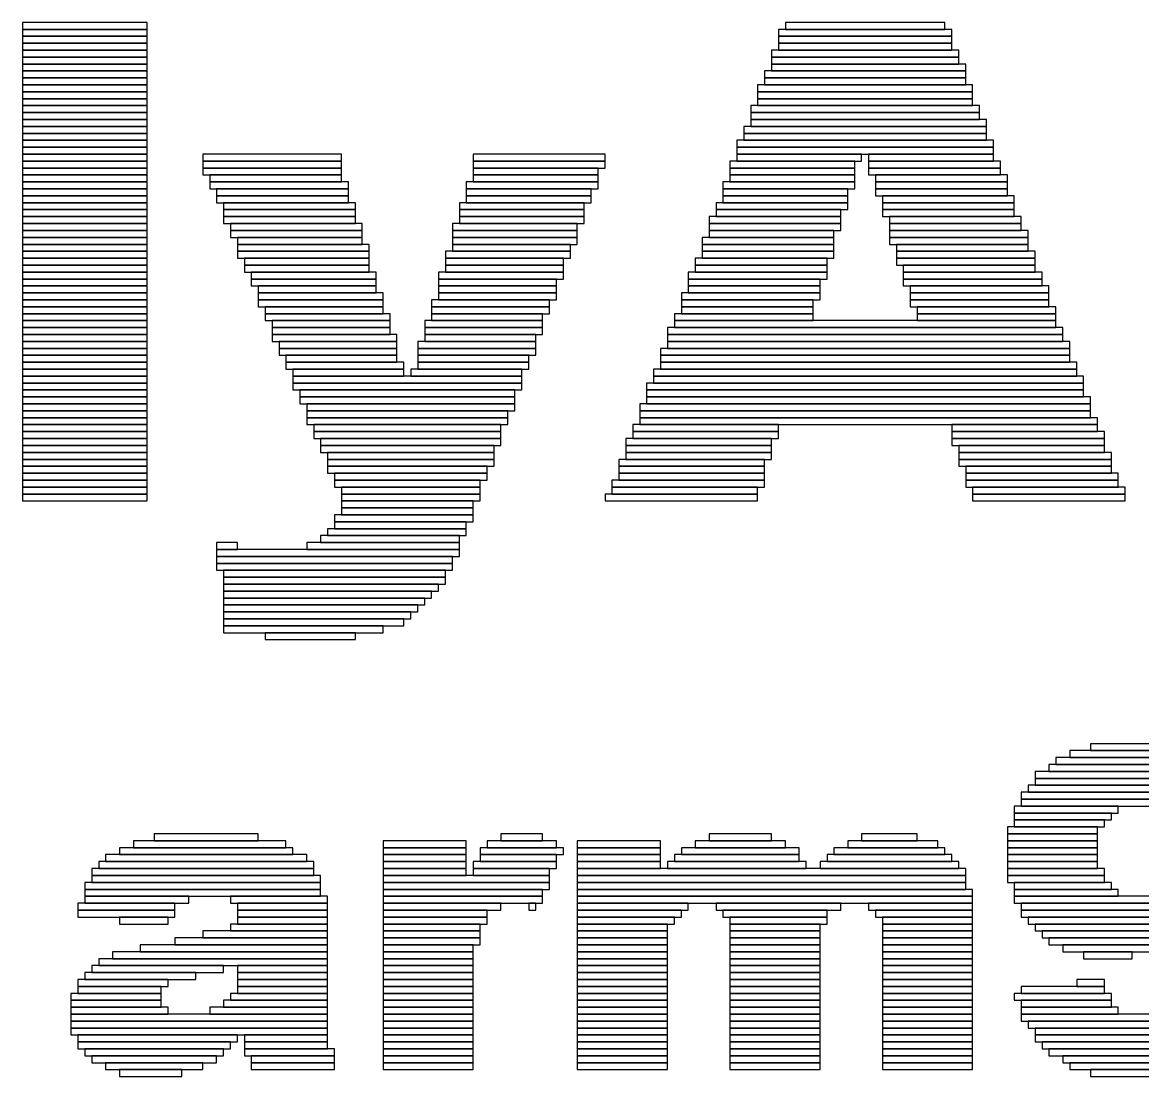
# Model space of a CAD drawing. Extents: x -40 to 180, y -13 to 152.
# Drawn here: x 38.76 to 45.22, y 60.57 to 66.65 of the extents above; entities that cross this region are included whole.
import ezdxf

# ---------------------------------------------------------------- set-up
doc = ezdxf.new("R2010")
doc.units = 0
doc.layers.add('PG_SILKSCREEN_TOP', color=11, linetype='CONTINUOUS')

msp = doc.modelspace()

# ---------------------------------------------------------------- linework, layer by layer
at = {"layer": 'PG_SILKSCREEN_TOP'}
for points in [[(38.7639, 66.6092), (39.4839, 66.6092), (39.4839, 66.6492), (38.7639, 66.6492)], [(38.7639, 66.5692), (39.4839, 66.5692), (39.4839, 66.6092), (38.7639, 66.6092)], [(43.1239, 66.5692), (44.1239, 66.5692), (44.1239, 66.6092), (43.1239, 66.6092)], [(43.1639, 66.6092), (44.0839, 66.6092), (44.0839, 66.6492), (43.1639, 66.6492)], [(38.7639, 66.5292), (39.4839, 66.5292), (39.4839, 66.5692), (38.7639, 66.5692)], [(43.1239, 66.5292), (44.1239, 66.5292), (44.1239, 66.5692), (43.1239, 66.5692)], [(38.7639, 66.4892), (39.4839, 66.4892), (39.4839, 66.5292), (38.7639, 66.5292)], [(38.7639, 66.4492), (39.4839, 66.4492), (39.4839, 66.4892), (38.7639, 66.4892)], [(43.0839, 66.4492), (44.1639, 66.4492), (44.1639, 66.4892), (43.0839, 66.4892)], [(43.1239, 66.4892), (44.1239, 66.4892), (44.1239, 66.5292), (43.1239, 66.5292)], [(38.7639, 66.4092), (39.4839, 66.4092), (39.4839, 66.4492), (38.7639, 66.4492)], [(38.7639, 66.3692), (39.4839, 66.3692), (39.4839, 66.4092), (38.7639, 66.4092)], [(43.0839, 66.4092), (44.1639, 66.4092), (44.1639, 66.4492), (43.0839, 66.4492)], [(43.0839, 66.3692), (44.2038, 66.3692), (44.2038, 66.4092), (43.0839, 66.4092)], [(38.7639, 66.3292), (39.4839, 66.3292), (39.4839, 66.3692), (38.7639, 66.3692)], [(43.0439, 66.3292), (44.2038, 66.3292), (44.2038, 66.3692), (43.0439, 66.3692)], [(38.7639, 66.2892), (39.4839, 66.2892), (39.4839, 66.3292), (38.7639, 66.3292)], [(38.7639, 66.2492), (39.4839, 66.2492), (39.4839, 66.2892), (38.7639, 66.2892)], [(43.0039, 66.2492), (44.2439, 66.2492), (44.2439, 66.2892), (43.0039, 66.2892)], [(43.0439, 66.2892), (44.2038, 66.2892), (44.2038, 66.3292), (43.0439, 66.3292)], [(38.7639, 66.2092), (39.4839, 66.2092), (39.4839, 66.2492), (38.7639, 66.2492)], [(43.0039, 66.2092), (44.2439, 66.2092), (44.2439, 66.2492), (43.0039, 66.2492)], [(38.7639, 66.1692), (39.4839, 66.1692), (39.4839, 66.2092), (38.7639, 66.2092)], [(38.7639, 66.1292), (39.4839, 66.1292), (39.4839, 66.1692), (38.7639, 66.1692)], [(42.9639, 66.1292), (44.2839, 66.1292), (44.2839, 66.1692), (42.9639, 66.1692)], [(43.0039, 66.1692), (44.2439, 66.1692), (44.2439, 66.2092), (43.0039, 66.2092)], [(38.7639, 66.0892), (39.4839, 66.0892), (39.4839, 66.1292), (38.7639, 66.1292)], [(38.7639, 66.0492), (39.4839, 66.0492), (39.4839, 66.0892), (38.7639, 66.0892)], [(42.9639, 66.0892), (44.2839, 66.0892), (44.2839, 66.1292), (42.9639, 66.1292)], [(42.9639, 66.0492), (44.3239, 66.0492), (44.3239, 66.0892), (42.9639, 66.0892)], [(38.7639, 66.0092), (39.4839, 66.0092), (39.4839, 66.0492), (38.7639, 66.0492)], [(42.9239, 66.0092), (44.3239, 66.0092), (44.3239, 66.0492), (42.9239, 66.0492)], [(38.7639, 65.9692), (39.4839, 65.9692), (39.4839, 66.0092), (38.7639, 66.0092)], [(38.7639, 65.9292), (39.4839, 65.9292), (39.4839, 65.9692), (38.7639, 65.9692)], [(42.8839, 65.9292), (44.3639, 65.9292), (44.3639, 65.9692), (42.8839, 65.9692)], [(42.9239, 65.9692), (44.3239, 65.9692), (44.3239, 66.0092), (42.9239, 66.0092)], [(38.7639, 65.8892), (39.4839, 65.8892), (39.4839, 65.9292), (38.7639, 65.9292)], [(42.8839, 65.8892), (44.3639, 65.8892), (44.3639, 65.9292), (42.8839, 65.9292)], [(38.7639, 65.8492), (39.4839, 65.8492), (39.4839, 65.8892), (38.7639, 65.8892)], [(38.7639, 65.8092), (39.4839, 65.8092), (39.4839, 65.8492), (38.7639, 65.8492)], [(39.8039, 65.8492), (40.6039, 65.8492), (40.6039, 65.8892), (39.8039, 65.8892)], [(39.8039, 65.8092), (40.6039, 65.8092), (40.6039, 65.8492), (39.8039, 65.8492)], [(41.3639, 65.8492), (42.1239, 65.8492), (42.1239, 65.8892), (41.3639, 65.8892)], [(41.3639, 65.8092), (42.1239, 65.8092), (42.1239, 65.8492), (41.3639, 65.8492)], [(42.8439, 65.8092), (43.5639, 65.8092), (43.5639, 65.8492), (42.8439, 65.8492)], [(42.8839, 65.8492), (43.6038, 65.8492), (43.6038, 65.8892), (42.8839, 65.8892)], [(43.6439, 65.8492), (44.3639, 65.8492), (44.3639, 65.8892), (43.6439, 65.8892)], [(43.6439, 65.8092), (44.4038, 65.8092), (44.4038, 65.8492), (43.6439, 65.8492)], [(38.7639, 65.7692), (39.4839, 65.7692), (39.4839, 65.8092), (38.7639, 65.8092)], [(38.7639, 65.7292), (39.4839, 65.7292), (39.4839, 65.7692), (38.7639, 65.7692)], [(39.8039, 65.7692), (40.6039, 65.7692), (40.6039, 65.8092), (39.8039, 65.8092)], [(39.8439, 65.7292), (40.6039, 65.7292), (40.6039, 65.7692), (39.8439, 65.7692)], [(41.3639, 65.7692), (42.0839, 65.7692), (42.0839, 65.8092), (41.3639, 65.8092)], [(41.3639, 65.7292), (42.0839, 65.7292), (42.0839, 65.7692), (41.3639, 65.7692)], [(42.8439, 65.7692), (43.5639, 65.7692), (43.5639, 65.8092), (42.8439, 65.8092)], [(42.8439, 65.7292), (43.5639, 65.7292), (43.5639, 65.7692), (42.8439, 65.7692)], [(43.6439, 65.7692), (44.4038, 65.7692), (44.4038, 65.8092), (43.6439, 65.8092)], [(43.6839, 65.7292), (44.4439, 65.7292), (44.4439, 65.7692), (43.6839, 65.7692)], [(38.7639, 65.6892), (39.4839, 65.6892), (39.4839, 65.7292), (38.7639, 65.7292)], [(39.8439, 65.6892), (40.6439, 65.6892), (40.6439, 65.7292), (39.8439, 65.7292)], [(41.3239, 65.6892), (42.0839, 65.6892), (42.0839, 65.7292), (41.3239, 65.7292)], [(42.8039, 65.6892), (43.5639, 65.6892), (43.5639, 65.7292), (42.8039, 65.7292)], [(43.6839, 65.6892), (44.4439, 65.6892), (44.4439, 65.7292), (43.6839, 65.7292)], [(38.7639, 65.6492), (39.4839, 65.6492), (39.4839, 65.6892), (38.7639, 65.6892)], [(38.7639, 65.6092), (39.4839, 65.6092), (39.4839, 65.6492), (38.7639, 65.6492)], [(39.8839, 65.6492), (40.6439, 65.6492), (40.6439, 65.6892), (39.8839, 65.6892)], [(39.8839, 65.6092), (40.6439, 65.6092), (40.6439, 65.6492), (39.8839, 65.6492)], [(41.3239, 65.6492), (42.0439, 65.6492), (42.0439, 65.6892), (41.3239, 65.6892)], [(41.3239, 65.6092), (42.0439, 65.6092), (42.0439, 65.6492), (41.3239, 65.6492)], [(42.8039, 65.6492), (43.5239, 65.6492), (43.5239, 65.6892), (42.8039, 65.6892)], [(42.8039, 65.6092), (43.5239, 65.6092), (43.5239, 65.6492), (42.8039, 65.6492)], [(43.6839, 65.6492), (44.4439, 65.6492), (44.4439, 65.6892), (43.6839, 65.6892)], [(43.7239, 65.6092), (44.4839, 65.6092), (44.4839, 65.6492), (43.7239, 65.6492)], [(38.7639, 65.5692), (39.4839, 65.5692), (39.4839, 65.6092), (38.7639, 65.6092)], [(38.7639, 65.5292), (39.4839, 65.5292), (39.4839, 65.5692), (38.7639, 65.5692)], [(39.9239, 65.5692), (40.6839, 65.5692), (40.6839, 65.6092), (39.9239, 65.6092)], [(39.9239, 65.5292), (40.6839, 65.5292), (40.6839, 65.5692), (39.9239, 65.5692)], [(41.2839, 65.5692), (42.0039, 65.5692), (42.0039, 65.6092), (41.2839, 65.6092)], [(41.2839, 65.5292), (42.0039, 65.5292), (42.0039, 65.5692), (41.2839, 65.5692)], [(42.7639, 65.5692), (43.5239, 65.5692), (43.5239, 65.6092), (42.7639, 65.6092)], [(42.7639, 65.5292), (43.4839, 65.5292), (43.4839, 65.5692), (42.7639, 65.5692)], [(43.7239, 65.5692), (44.4839, 65.5692), (44.4839, 65.6092), (43.7239, 65.6092)], [(43.7239, 65.5292), (44.4839, 65.5292), (44.4839, 65.5692), (43.7239, 65.5692)], [(38.7639, 65.4892), (39.4839, 65.4892), (39.4839, 65.5292), (38.7639, 65.5292)], [(39.9239, 65.4892), (40.6839, 65.4892), (40.6839, 65.5292), (39.9239, 65.5292)], [(41.2839, 65.4892), (42.0039, 65.4892), (42.0039, 65.5292), (41.2839, 65.5292)], [(42.7239, 65.4892), (43.4839, 65.4892), (43.4839, 65.5292), (42.7239, 65.5292)], [(43.7639, 65.4892), (44.5239, 65.4892), (44.5239, 65.5292), (43.7639, 65.5292)], [(38.7639, 65.4492), (39.4839, 65.4492), (39.4839, 65.4892), (38.7639, 65.4892)], [(38.7639, 65.4092), (39.4839, 65.4092), (39.4839, 65.4492), (38.7639, 65.4492)], [(39.9639, 65.4492), (40.7239, 65.4492), (40.7239, 65.4892), (39.9639, 65.4892)], [(39.9639, 65.4092), (40.7239, 65.4092), (40.7239, 65.4492), (39.9639, 65.4492)], [(41.2439, 65.4492), (41.9639, 65.4492), (41.9639, 65.4892), (41.2439, 65.4892)], [(41.2439, 65.4092), (41.9639, 65.4092), (41.9639, 65.4492), (41.2439, 65.4492)], [(42.7239, 65.4492), (43.4839, 65.4492), (43.4839, 65.4892), (42.7239, 65.4892)], [(42.7239, 65.4092), (43.4439, 65.4092), (43.4439, 65.4492), (42.7239, 65.4492)], [(43.7639, 65.4492), (44.5239, 65.4492), (44.5239, 65.4892), (43.7639, 65.4892)], [(43.7639, 65.4092), (44.5639, 65.4092), (44.5639, 65.4492), (43.7639, 65.4492)], [(38.7639, 65.3692), (39.4839, 65.3692), (39.4839, 65.4092), (38.7639, 65.4092)], [(40.0039, 65.3692), (40.7239, 65.3692), (40.7239, 65.4092), (40.0039, 65.4092)], [(41.2439, 65.3692), (41.9639, 65.3692), (41.9639, 65.4092), (41.2439, 65.4092)], [(42.6839, 65.3692), (43.4439, 65.3692), (43.4439, 65.4092), (42.6839, 65.4092)], [(43.7639, 65.3692), (44.5639, 65.3692), (44.5639, 65.4092), (43.7639, 65.4092)], [(38.7639, 65.3292), (39.4839, 65.3292), (39.4839, 65.3692), (38.7639, 65.3692)], [(38.7639, 65.2892), (39.4839, 65.2892), (39.4839, 65.3292), (38.7639, 65.3292)], [(40.0039, 65.3292), (40.7639, 65.3292), (40.7639, 65.3692), (40.0039, 65.3692)], [(40.0039, 65.2892), (40.7639, 65.2892), (40.7639, 65.3292), (40.0039, 65.3292)], [(41.2039, 65.2892), (41.9239, 65.2892), (41.9239, 65.3292), (41.2039, 65.3292)], [(41.2439, 65.3292), (41.9239, 65.3292), (41.9239, 65.3692), (41.2439, 65.3692)], [(42.6839, 65.3292), (43.4439, 65.3292), (43.4439, 65.3692), (42.6839, 65.3692)], [(42.6839, 65.2892), (43.4439, 65.2892), (43.4439, 65.3292), (42.6839, 65.3292)], [(43.8038, 65.3292), (44.5639, 65.3292), (44.5639, 65.3692), (43.8038, 65.3692)], [(43.8038, 65.2892), (44.6039, 65.2892), (44.6039, 65.3292), (43.8038, 65.3292)], [(38.7639, 65.2492), (39.4839, 65.2492), (39.4839, 65.2892), (38.7639, 65.2892)], [(38.7639, 65.2092), (39.4839, 65.2092), (39.4839, 65.2492), (38.7639, 65.2492)], [(40.0439, 65.2492), (40.7639, 65.2492), (40.7639, 65.2892), (40.0439, 65.2892)], [(40.0439, 65.2092), (40.7639, 65.2092), (40.7639, 65.2492), (40.0439, 65.2492)], [(41.2039, 65.2492), (41.8839, 65.2492), (41.8839, 65.2892), (41.2039, 65.2892)], [(41.2039, 65.2092), (41.8839, 65.2092), (41.8839, 65.2492), (41.2039, 65.2492)], [(42.6439, 65.2492), (43.4039, 65.2492), (43.4039, 65.2892), (42.6439, 65.2892)], [(42.6439, 65.2092), (43.4039, 65.2092), (43.4039, 65.2492), (42.6439, 65.2492)], [(43.8038, 65.2492), (44.6039, 65.2492), (44.6039, 65.2892), (43.8038, 65.2892)], [(43.8439, 65.2092), (44.6039, 65.2092), (44.6039, 65.2492), (43.8439, 65.2492)], [(38.7639, 65.1692), (39.4839, 65.1692), (39.4839, 65.2092), (38.7639, 65.2092)], [(40.0839, 65.1692), (40.8039, 65.1692), (40.8039, 65.2092), (40.0839, 65.2092)], [(41.1639, 65.1692), (41.8839, 65.1692), (41.8839, 65.2092), (41.1639, 65.2092)], [(42.6039, 65.1692), (43.4039, 65.1692), (43.4039, 65.2092), (42.6039, 65.2092)], [(43.8439, 65.1692), (44.6439, 65.1692), (44.6439, 65.2092), (43.8439, 65.2092)], [(38.7639, 65.1292), (39.4839, 65.1292), (39.4839, 65.1692), (38.7639, 65.1692)], [(38.7639, 65.0892), (39.4839, 65.0892), (39.4839, 65.1292), (38.7639, 65.1292)], [(40.0839, 65.1292), (40.8039, 65.1292), (40.8039, 65.1692), (40.0839, 65.1692)], [(40.1239, 65.0892), (40.8039, 65.0892), (40.8039, 65.1292), (40.1239, 65.1292)], [(41.1639, 65.1292), (41.8439, 65.1292), (41.8439, 65.1692), (41.1639, 65.1692)], [(41.1639, 65.0892), (41.8439, 65.0892), (41.8439, 65.1292), (41.1639, 65.1292)], [(42.6039, 65.1292), (43.3639, 65.1292), (43.3639, 65.1692), (42.6039, 65.1692)], [(42.6039, 65.0892), (43.3639, 65.0892), (43.3639, 65.1292), (42.6039, 65.1292)], [(43.8439, 65.1292), (44.6439, 65.1292), (44.6439, 65.1692), (43.8439, 65.1692)], [(43.8839, 65.0892), (44.6839, 65.0892), (44.6839, 65.1292), (43.8839, 65.1292)], [(38.7639, 65.0492), (39.4839, 65.0492), (39.4839, 65.0892), (38.7639, 65.0892)], [(40.1239, 65.0492), (40.8439, 65.0492), (40.8439, 65.0892), (40.1239, 65.0892)], [(41.1639, 65.0492), (41.8439, 65.0492), (41.8439, 65.0892), (41.1639, 65.0892)], [(42.5639, 65.0492), (43.3639, 65.0492), (43.3639, 65.0892), (42.5639, 65.0892)], [(43.8839, 65.0492), (44.6839, 65.0492), (44.6839, 65.0892), (43.8839, 65.0892)], [(38.7639, 65.0092), (39.4839, 65.0092), (39.4839, 65.0492), (38.7639, 65.0492)], [(38.7639, 64.9692), (39.4839, 64.9692), (39.4839, 65.0092), (38.7639, 65.0092)], [(40.1239, 65.0092), (40.8439, 65.0092), (40.8439, 65.0492), (40.1239, 65.0492)], [(40.1639, 64.9692), (40.8439, 64.9692), (40.8439, 65.0092), (40.1639, 65.0092)], [(41.1239, 65.0092), (41.8039, 65.0092), (41.8039, 65.0492), (41.1239, 65.0492)], [(41.1239, 64.9692), (41.8039, 64.9692), (41.8039, 65.0092), (41.1239, 65.0092)], [(42.5639, 65.0092), (43.3239, 65.0092), (43.3239, 65.0492), (42.5639, 65.0492)], [(42.5639, 64.9692), (43.3239, 64.9692), (43.3239, 65.0092), (42.5639, 65.0092)], [(43.8839, 65.0092), (44.6839, 65.0092), (44.6839, 65.0492), (43.8839, 65.0492)], [(43.9239, 64.9692), (44.7239, 64.9692), (44.7239, 65.0092), (43.9239, 65.0092)], [(38.7639, 64.9292), (39.4839, 64.9292), (39.4839, 64.9692), (38.7639, 64.9692)], [(38.7639, 64.8892), (39.4839, 64.8892), (39.4839, 64.9292), (38.7639, 64.9292)], [(40.1639, 64.9292), (40.8839, 64.9292), (40.8839, 64.9692), (40.1639, 64.9692)], [(40.2039, 64.8892), (40.8839, 64.8892), (40.8839, 64.9292), (40.2039, 64.9292)], [(41.0839, 64.8892), (41.7639, 64.8892), (41.7639, 64.9292), (41.0839, 64.9292)], [(41.1239, 64.9292), (41.7639, 64.9292), (41.7639, 64.9692), (41.1239, 64.9692)], [(42.5239, 64.9292), (43.3239, 64.9292), (43.3239, 64.9692), (42.5239, 64.9692)], [(42.5239, 64.8892), (44.7239, 64.8892), (44.7239, 64.9292), (42.5239, 64.9292)], [(43.9239, 64.9292), (44.7239, 64.9292), (44.7239, 64.9692), (43.9239, 64.9692)], [(38.7639, 64.8492), (39.4839, 64.8492), (39.4839, 64.8892), (38.7639, 64.8892)], [(40.2039, 64.8492), (40.8839, 64.8492), (40.8839, 64.8892), (40.2039, 64.8892)], [(41.0839, 64.8492), (41.7639, 64.8492), (41.7639, 64.8892), (41.0839, 64.8892)], [(42.4839, 64.8492), (44.7639, 64.8492), (44.7639, 64.8892), (42.4839, 64.8892)], [(38.7639, 64.8092), (39.4839, 64.8092), (39.4839, 64.8492), (38.7639, 64.8492)], [(38.7639, 64.7692), (39.4839, 64.7692), (39.4839, 64.8092), (38.7639, 64.8092)], [(40.2039, 64.8092), (40.9239, 64.8092), (40.9239, 64.8492), (40.2039, 64.8492)], [(40.2439, 64.7692), (40.9239, 64.7692), (40.9239, 64.8092), (40.2439, 64.8092)], [(41.0439, 64.7692), (41.7239, 64.7692), (41.7239, 64.8092), (41.0439, 64.8092)], [(41.0839, 64.8092), (41.7239, 64.8092), (41.7239, 64.8492), (41.0839, 64.8492)], [(42.4839, 64.8092), (44.7639, 64.8092), (44.7639, 64.8492), (42.4839, 64.8492)], [(42.4839, 64.7692), (44.8039, 64.7692), (44.8039, 64.8092), (42.4839, 64.8092)], [(38.7639, 64.7292), (39.4839, 64.7292), (39.4839, 64.7692), (38.7639, 64.7692)], [(38.7639, 64.6892), (39.4839, 64.6892), (39.4839, 64.7292), (38.7639, 64.7292)], [(40.2439, 64.7292), (40.9239, 64.7292), (40.9239, 64.7692), (40.2439, 64.7692)], [(40.2839, 64.6892), (40.9239, 64.6892), (40.9239, 64.7292), (40.2839, 64.7292)], [(41.0439, 64.7292), (41.7239, 64.7292), (41.7239, 64.7692), (41.0439, 64.7692)], [(41.0439, 64.6892), (41.6839, 64.6892), (41.6839, 64.7292), (41.0439, 64.7292)], [(42.4439, 64.7292), (44.8039, 64.7292), (44.8039, 64.7692), (42.4439, 64.7692)], [(42.4439, 64.6892), (44.8039, 64.6892), (44.8039, 64.7292), (42.4439, 64.7292)], [(38.7639, 64.6492), (39.4839, 64.6492), (39.4839, 64.6892), (38.7639, 64.6892)], [(40.2839, 64.6492), (40.9639, 64.6492), (40.9639, 64.6892), (40.2839, 64.6892)], [(41.0439, 64.6492), (41.6839, 64.6492), (41.6839, 64.6892), (41.0439, 64.6892)], [(42.4439, 64.6492), (44.8439, 64.6492), (44.8439, 64.6892), (42.4439, 64.6892)], [(38.7639, 64.6092), (39.4839, 64.6092), (39.4839, 64.6492), (38.7639, 64.6492)], [(38.7639, 64.5692), (39.4839, 64.5692), (39.4839, 64.6092), (38.7639, 64.6092)], [(40.3239, 64.6092), (40.9639, 64.6092), (40.9639, 64.6492), (40.3239, 64.6492)], [(40.3239, 64.5692), (41.6439, 64.5692), (41.6439, 64.6092), (40.3239, 64.6092)], [(41.0039, 64.6092), (41.6439, 64.6092), (41.6439, 64.6492), (41.0039, 64.6492)], [(42.4039, 64.6092), (44.8439, 64.6092), (44.8439, 64.6492), (42.4039, 64.6492)], [(42.4039, 64.5692), (44.8839, 64.5692), (44.8839, 64.6092), (42.4039, 64.6092)], [(38.7639, 64.5292), (39.4839, 64.5292), (39.4839, 64.5692), (38.7639, 64.5692)], [(40.3239, 64.5292), (41.6439, 64.5292), (41.6439, 64.5692), (40.3239, 64.5692)], [(42.3639, 64.5292), (44.8839, 64.5292), (44.8839, 64.5692), (42.3639, 64.5692)], [(38.7639, 64.4892), (39.4839, 64.4892), (39.4839, 64.5292), (38.7639, 64.5292)], [(38.7639, 64.4492), (39.4839, 64.4492), (39.4839, 64.4892), (38.7639, 64.4892)], [(40.3639, 64.4892), (41.6039, 64.4892), (41.6039, 64.5292), (40.3639, 64.5292)], [(40.3639, 64.4492), (41.6039, 64.4492), (41.6039, 64.4892), (40.3639, 64.4892)], [(42.3639, 64.4892), (44.8839, 64.4892), (44.8839, 64.5292), (42.3639, 64.5292)], [(42.3639, 64.4492), (44.9239, 64.4492), (44.9239, 64.4892), (42.3639, 64.4892)], [(38.7639, 64.4092), (39.4839, 64.4092), (39.4839, 64.4492), (38.7639, 64.4492)], [(38.7639, 64.3692), (39.4839, 64.3692), (39.4839, 64.4092), (38.7639, 64.4092)], [(40.4039, 64.4092), (41.6039, 64.4092), (41.6039, 64.4492), (40.4039, 64.4492)], [(40.4039, 64.3692), (41.5639, 64.3692), (41.5639, 64.4092), (40.4039, 64.4092)], [(42.3239, 64.4092), (44.9239, 64.4092), (44.9239, 64.4492), (42.3239, 64.4492)], [(42.3239, 64.3692), (44.9239, 64.3692), (44.9239, 64.4092), (42.3239, 64.4092)], [(38.7639, 64.3292), (39.4839, 64.3292), (39.4839, 64.3692), (38.7639, 64.3692)], [(40.4039, 64.3292), (41.5639, 64.3292), (41.5639, 64.3692), (40.4039, 64.3692)], [(42.3239, 64.3292), (44.9639, 64.3292), (44.9639, 64.3692), (42.3239, 64.3692)], [(38.7639, 64.2892), (39.4839, 64.2892), (39.4839, 64.3292), (38.7639, 64.3292)], [(38.7639, 64.2492), (39.4839, 64.2492), (39.4839, 64.2892), (38.7639, 64.2892)], [(40.4439, 64.2892), (41.5239, 64.2892), (41.5239, 64.3292), (40.4439, 64.3292)], [(40.4439, 64.2492), (41.5239, 64.2492), (41.5239, 64.2892), (40.4439, 64.2892)], [(42.2839, 64.2892), (43.1239, 64.2892), (43.1239, 64.3292), (42.2839, 64.3292)], [(42.2839, 64.2492), (43.1239, 64.2492), (43.1239, 64.2892), (42.2839, 64.2892)], [(44.1239, 64.2892), (44.9639, 64.2892), (44.9639, 64.3292), (44.1239, 64.3292)], [(44.1239, 64.2492), (45.0039, 64.2492), (45.0039, 64.2892), (44.1239, 64.2892)], [(38.7639, 64.2092), (39.4839, 64.2092), (39.4839, 64.2492), (38.7639, 64.2492)], [(40.4839, 64.2092), (41.5239, 64.2092), (41.5239, 64.2492), (40.4839, 64.2492)], [(42.2439, 64.2092), (43.0839, 64.2092), (43.0839, 64.2492), (42.2439, 64.2492)], [(44.1239, 64.2092), (45.0039, 64.2092), (45.0039, 64.2492), (44.1239, 64.2492)], [(38.7639, 64.1692), (39.4839, 64.1692), (39.4839, 64.2092), (38.7639, 64.2092)], [(38.7639, 64.1292), (39.4839, 64.1292), (39.4839, 64.1692), (38.7639, 64.1692)], [(40.4839, 64.1692), (41.4839, 64.1692), (41.4839, 64.2092), (40.4839, 64.2092)], [(40.5239, 64.1292), (41.4839, 64.1292), (41.4839, 64.1692), (40.5239, 64.1692)], [(42.2439, 64.1692), (43.0839, 64.1692), (43.0839, 64.2092), (42.2439, 64.2092)], [(42.2439, 64.1292), (43.0839, 64.1292), (43.0839, 64.1692), (42.2439, 64.1692)], [(44.1639, 64.1692), (45.0039, 64.1692), (45.0039, 64.2092), (44.1639, 64.2092)], [(44.1639, 64.1292), (45.0439, 64.1292), (45.0439, 64.1692), (44.1639, 64.1692)], [(38.7639, 64.0892), (39.4839, 64.0892), (39.4839, 64.1292), (38.7639, 64.1292)], [(38.7639, 64.0492), (39.4839, 64.0492), (39.4839, 64.0892), (38.7639, 64.0892)], [(40.5239, 64.0892), (41.4839, 64.0892), (41.4839, 64.1292), (40.5239, 64.1292)], [(40.5239, 64.0492), (41.4439, 64.0492), (41.4439, 64.0892), (40.5239, 64.0892)], [(42.2039, 64.0892), (43.0439, 64.0892), (43.0439, 64.1292), (42.2039, 64.1292)], [(42.2039, 64.0492), (43.0439, 64.0492), (43.0439, 64.0892), (42.2039, 64.0892)], [(44.1639, 64.0892), (45.0439, 64.0892), (45.0439, 64.1292), (44.1639, 64.1292)], [(44.2038, 64.0492), (45.0439, 64.0492), (45.0439, 64.0892), (44.2038, 64.0892)], [(38.7639, 64.0092), (39.4839, 64.0092), (39.4839, 64.0492), (38.7639, 64.0492)], [(40.5639, 64.0092), (41.4439, 64.0092), (41.4439, 64.0492), (40.5639, 64.0492)], [(42.2039, 64.0092), (43.0439, 64.0092), (43.0439, 64.0492), (42.2039, 64.0492)], [(44.2038, 64.0092), (45.0839, 64.0092), (45.0839, 64.0492), (44.2038, 64.0492)], [(38.7639, 63.9692), (39.4839, 63.9692), (39.4839, 64.0092), (38.7639, 64.0092)], [(38.7639, 63.9292), (39.4839, 63.9292), (39.4839, 63.9692), (38.7639, 63.9692)], [(40.5639, 63.9692), (41.4039, 63.9692), (41.4039, 64.0092), (40.5639, 64.0092)], [(40.6039, 63.9292), (41.4039, 63.9292), (41.4039, 63.9692), (40.6039, 63.9692)], [(42.1639, 63.9692), (43.0439, 63.9692), (43.0439, 64.0092), (42.1639, 64.0092)], [(42.1639, 63.9292), (43.0039, 63.9292), (43.0039, 63.9692), (42.1639, 63.9692)], [(44.2038, 63.9692), (45.0839, 63.9692), (45.0839, 64.0092), (44.2038, 64.0092)], [(44.2439, 63.9292), (45.1239, 63.9292), (45.1239, 63.9692), (44.2439, 63.9692)], [(38.7639, 63.8892), (39.4839, 63.8892), (39.4839, 63.9292), (38.7639, 63.9292)], [(40.6039, 63.8892), (41.4039, 63.8892), (41.4039, 63.9292), (40.6039, 63.9292)], [(42.1239, 63.8892), (43.0039, 63.8892), (43.0039, 63.9292), (42.1239, 63.9292)], [(44.2439, 63.8892), (45.1239, 63.8892), (45.1239, 63.9292), (44.2439, 63.9292)], [(40.6039, 63.8492), (41.3639, 63.8492), (41.3639, 63.8892), (40.6039, 63.8892)], [(40.6039, 63.8092), (41.3639, 63.8092), (41.3639, 63.8492), (40.6039, 63.8492)], [(40.5639, 63.7692), (41.3639, 63.7692), (41.3639, 63.8092), (40.5639, 63.8092)], [(40.5639, 63.7292), (41.3239, 63.7292), (41.3239, 63.7692), (40.5639, 63.7692)], [(40.5239, 63.6892), (41.3239, 63.6892), (41.3239, 63.7292), (40.5239, 63.7292)], [(39.8839, 63.6092), (40.0039, 63.6092), (40.0039, 63.6492), (39.8839, 63.6492)], [(40.4039, 63.6092), (41.2839, 63.6092), (41.2839, 63.6492), (40.4039, 63.6492)], [(40.4839, 63.6492), (41.2839, 63.6492), (41.2839, 63.6892), (40.4839, 63.6892)], [(39.8839, 63.5692), (41.2839, 63.5692), (41.2839, 63.6092), (39.8839, 63.6092)], [(39.8839, 63.5292), (41.2439, 63.5292), (41.2439, 63.5692), (39.8839, 63.5692)], [(39.8839, 63.4892), (41.2439, 63.4892), (41.2439, 63.5292), (39.8839, 63.5292)], [(39.9239, 63.4492), (41.2039, 63.4492), (41.2039, 63.4892), (39.9239, 63.4892)], [(39.9239, 63.4092), (41.2039, 63.4092), (41.2039, 63.4492), (39.9239, 63.4492)], [(39.9239, 63.3692), (41.1639, 63.3692), (41.1639, 63.4092), (39.9239, 63.4092)], [(39.9239, 63.3292), (41.1239, 63.3292), (41.1239, 63.3692), (39.9239, 63.3692)], [(39.9239, 63.2892), (41.0839, 63.2892), (41.0839, 63.3292), (39.9239, 63.3292)], [(39.9239, 63.2492), (41.0439, 63.2492), (41.0439, 63.2892), (39.9239, 63.2892)], [(39.9239, 63.2092), (41.0039, 63.2092), (41.0039, 63.2492), (39.9239, 63.2492)], [(39.9239, 63.1692), (40.9639, 63.1692), (40.9639, 63.2092), (39.9239, 63.2092)], [(39.9239, 63.1292), (40.8439, 63.1292), (40.8439, 63.1692), (39.9239, 63.1692)], [(40.1639, 63.0892), (40.6839, 63.0892), (40.6839, 63.1292), (40.1639, 63.1292)], [(44.9239, 62.4492), (45.3639, 62.4492), (45.3639, 62.4892), (44.9239, 62.4892)], [(44.7239, 62.3692), (45.6039, 62.3692), (45.6039, 62.4092), (44.7239, 62.4092)], [(44.8039, 62.4092), (45.5239, 62.4092), (45.5239, 62.4492), (44.8039, 62.4492)], [(44.6839, 62.3292), (45.6439, 62.3292), (45.6439, 62.3692), (44.6839, 62.3692)], [(44.6039, 62.2892), (45.7239, 62.2892), (45.7239, 62.3292), (44.6039, 62.3292)], [(44.6039, 62.2492), (45.7639, 62.2492), (45.7639, 62.2892), (44.6039, 62.2892)], [(44.5639, 62.2092), (45.7639, 62.2092), (45.7639, 62.2492), (44.5639, 62.2492)], [(44.5239, 62.1692), (45.8039, 62.1692), (45.8039, 62.2092), (44.5239, 62.2092)], [(44.5239, 62.1292), (45.8439, 62.1292), (45.8439, 62.1692), (44.5239, 62.1692)], [(44.4839, 62.0892), (45.0839, 62.0892), (45.0839, 62.1292), (44.4839, 62.1292)], [(44.4839, 62.0492), (45.0439, 62.0492), (45.0439, 62.0892), (44.4839, 62.0892)], [(44.4839, 62.0092), (45.0039, 62.0092), (45.0039, 62.0492), (44.4839, 62.0492)], [(39.5239, 61.9292), (40.1239, 61.9292), (40.1239, 61.9692), (39.5239, 61.9692)], [(41.5239, 61.9292), (41.7639, 61.9292), (41.7639, 61.9692), (41.5239, 61.9692)], [(42.7239, 61.9292), (43.0839, 61.9292), (43.0839, 61.9692), (42.7239, 61.9692)], [(43.6038, 61.9292), (43.9239, 61.9292), (43.9239, 61.9692), (43.6038, 61.9692)], [(44.4439, 61.9692), (44.9639, 61.9692), (44.9639, 62.0092), (44.4439, 62.0092)], [(44.4439, 61.9292), (44.9639, 61.9292), (44.9639, 61.9692), (44.4439, 61.9692)], [(39.3238, 61.8492), (40.3239, 61.8492), (40.3239, 61.8892), (39.3238, 61.8892)], [(39.4039, 61.8892), (40.2839, 61.8892), (40.2839, 61.9292), (39.4039, 61.9292)], [(40.8439, 61.8892), (41.3239, 61.8892), (41.3239, 61.9292), (40.8439, 61.9292)], [(40.8439, 61.8492), (41.3239, 61.8492), (41.3239, 61.8892), (40.8439, 61.8892)], [(41.4039, 61.8492), (41.8839, 61.8492), (41.8839, 61.8892), (41.4039, 61.8892)], [(41.4439, 61.8892), (41.8439, 61.8892), (41.8439, 61.9292), (41.4439, 61.9292)], [(41.9639, 61.8892), (42.4439, 61.8892), (42.4439, 61.9292), (41.9639, 61.9292)], [(41.9639, 61.8492), (42.4439, 61.8492), (42.4439, 61.8892), (41.9639, 61.8892)], [(42.5639, 61.8492), (43.2439, 61.8492), (43.2439, 61.8892), (42.5639, 61.8892)], [(42.6439, 61.8892), (43.1639, 61.8892), (43.1639, 61.9292), (42.6439, 61.9292)], [(43.4439, 61.8492), (44.0839, 61.8492), (44.0839, 61.8892), (43.4439, 61.8892)], [(43.5239, 61.8892), (44.0439, 61.8892), (44.0439, 61.9292), (43.5239, 61.9292)], [(44.4439, 61.8892), (44.9639, 61.8892), (44.9639, 61.9292), (44.4439, 61.9292)], [(44.4439, 61.8492), (44.9639, 61.8492), (44.9639, 61.8892), (44.4439, 61.8892)], [(39.2439, 61.8092), (40.4039, 61.8092), (40.4039, 61.8492), (39.2439, 61.8492)], [(40.8439, 61.8092), (41.3239, 61.8092), (41.3239, 61.8492), (40.8439, 61.8492)], [(41.4039, 61.8092), (41.8439, 61.8092), (41.8439, 61.8492), (41.4039, 61.8492)], [(41.9639, 61.8092), (42.4439, 61.8092), (42.4439, 61.8492), (41.9639, 61.8492)], [(42.5239, 61.8092), (43.2439, 61.8092), (43.2439, 61.8492), (42.5239, 61.8492)], [(43.4039, 61.8092), (44.1239, 61.8092), (44.1239, 61.8492), (43.4039, 61.8492)], [(44.4439, 61.8092), (44.9639, 61.8092), (44.9639, 61.8492), (44.4439, 61.8492)], [(39.1639, 61.7292), (40.4439, 61.7292), (40.4439, 61.7692), (39.1639, 61.7692)], [(39.2039, 61.7692), (40.4439, 61.7692), (40.4439, 61.8092), (39.2039, 61.8092)], [(40.8439, 61.7692), (41.3239, 61.7692), (41.3239, 61.8092), (40.8439, 61.8092)], [(40.8439, 61.7292), (41.3239, 61.7292), (41.3239, 61.7692), (40.8439, 61.7692)], [(41.3639, 61.7692), (41.8439, 61.7692), (41.8439, 61.8092), (41.3639, 61.8092)], [(41.3639, 61.7292), (41.8039, 61.7292), (41.8039, 61.7692), (41.3639, 61.7692)], [(41.9639, 61.7692), (42.4439, 61.7692), (42.4439, 61.8092), (41.9639, 61.8092)], [(41.9639, 61.7292), (44.2038, 61.7292), (44.2038, 61.7692), (41.9639, 61.7692)], [(42.4839, 61.7692), (43.2839, 61.7692), (43.2839, 61.8092), (42.4839, 61.8092)], [(43.3639, 61.7692), (44.1639, 61.7692), (44.1639, 61.8092), (43.3639, 61.8092)], [(44.4439, 61.7692), (44.9639, 61.7692), (44.9639, 61.8092), (44.4439, 61.8092)], [(44.4439, 61.7292), (45.0039, 61.7292), (45.0039, 61.7692), (44.4439, 61.7692)], [(39.1639, 61.6892), (40.4839, 61.6892), (40.4839, 61.7292), (39.1639, 61.7292)], [(40.8439, 61.6892), (41.8039, 61.6892), (41.8039, 61.7292), (40.8439, 61.7292)], [(41.9639, 61.6892), (44.2038, 61.6892), (44.2038, 61.7292), (41.9639, 61.7292)], [(44.4439, 61.6892), (45.0039, 61.6892), (45.0039, 61.7292), (44.4439, 61.7292)], [(39.1238, 61.6492), (40.4839, 61.6492), (40.4839, 61.6892), (39.1238, 61.6892)], [(39.1238, 61.6092), (40.4839, 61.6092), (40.4839, 61.6492), (39.1238, 61.6492)], [(40.8439, 61.6492), (41.8039, 61.6492), (41.8039, 61.6892), (40.8439, 61.6892)], [(40.8439, 61.6092), (41.7639, 61.6092), (41.7639, 61.6492), (40.8439, 61.6492)], [(41.9639, 61.6492), (44.2038, 61.6492), (44.2038, 61.6892), (41.9639, 61.6892)], [(41.9639, 61.6092), (44.2439, 61.6092), (44.2439, 61.6492), (41.9639, 61.6492)], [(44.4839, 61.6492), (45.0439, 61.6492), (45.0439, 61.6892), (44.4839, 61.6892)], [(44.4839, 61.6092), (45.0839, 61.6092), (45.0839, 61.6492), (44.4839, 61.6492)], [(39.0839, 61.5292), (39.6439, 61.5292), (39.6439, 61.5692), (39.0839, 61.5692)], [(39.1238, 61.5692), (39.7239, 61.5692), (39.7239, 61.6092), (39.1238, 61.6092)], [(39.9639, 61.5692), (40.5239, 61.5692), (40.5239, 61.6092), (39.9639, 61.6092)], [(40.0039, 61.5292), (40.5239, 61.5292), (40.5239, 61.5692), (40.0039, 61.5692)], [(40.8439, 61.5692), (41.7639, 61.5692), (41.7639, 61.6092), (40.8439, 61.6092)], [(40.8439, 61.5292), (41.5239, 61.5292), (41.5239, 61.5692), (40.8439, 61.5692)], [(41.6839, 61.5292), (41.7239, 61.5292), (41.7239, 61.5692), (41.6839, 61.5692)], [(41.9639, 61.5692), (44.2439, 61.5692), (44.2439, 61.6092), (41.9639, 61.6092)], [(41.9639, 61.5292), (42.6039, 61.5292), (42.6039, 61.5692), (41.9639, 61.5692)], [(42.7639, 61.5292), (43.4839, 61.5292), (43.4839, 61.5692), (42.7639, 61.5692)], [(43.6439, 61.5292), (44.2439, 61.5292), (44.2439, 61.5692), (43.6439, 61.5692)], [(44.4839, 61.5692), (45.9639, 61.5692), (45.9639, 61.6092), (44.4839, 61.6092)], [(44.5239, 61.5292), (45.9639, 61.5292), (45.9639, 61.5692), (44.5239, 61.5692)], [(39.0839, 61.4892), (39.6439, 61.4892), (39.6439, 61.5292), (39.0839, 61.5292)], [(40.0039, 61.4892), (40.5239, 61.4892), (40.5239, 61.5292), (40.0039, 61.5292)], [(40.8439, 61.4892), (41.4439, 61.4892), (41.4439, 61.5292), (40.8439, 61.5292)], [(41.9639, 61.4892), (42.5639, 61.4892), (42.5639, 61.5292), (41.9639, 61.5292)], [(42.8039, 61.4892), (43.4039, 61.4892), (43.4039, 61.5292), (42.8039, 61.5292)], [(43.6839, 61.4892), (44.2439, 61.4892), (44.2439, 61.5292), (43.6839, 61.5292)], [(44.5239, 61.4892), (45.9639, 61.4892), (45.9639, 61.5292), (44.5239, 61.5292)], [(39.3238, 61.4492), (39.6039, 61.4492), (39.6039, 61.4892), (39.3238, 61.4892)], [(39.9639, 61.4092), (40.5239, 61.4092), (40.5239, 61.4492), (39.9639, 61.4492)], [(40.0039, 61.4492), (40.5239, 61.4492), (40.5239, 61.4892), (40.0039, 61.4892)], [(40.8439, 61.4492), (41.4439, 61.4492), (41.4439, 61.4892), (40.8439, 61.4892)], [(40.8439, 61.4092), (41.4039, 61.4092), (41.4039, 61.4492), (40.8439, 61.4492)], [(41.9639, 61.4492), (42.5239, 61.4492), (42.5239, 61.4892), (41.9639, 61.4892)], [(41.9639, 61.4092), (42.4839, 61.4092), (42.4839, 61.4492), (41.9639, 61.4492)], [(42.8439, 61.4492), (43.4039, 61.4492), (43.4039, 61.4892), (42.8439, 61.4892)], [(42.8439, 61.4092), (43.3639, 61.4092), (43.3639, 61.4492), (42.8439, 61.4492)], [(43.7239, 61.4492), (44.2439, 61.4492), (44.2439, 61.4892), (43.7239, 61.4892)], [(43.7239, 61.4092), (44.2439, 61.4092), (44.2439, 61.4492), (43.7239, 61.4492)], [(44.5639, 61.4492), (45.9639, 61.4492), (45.9639, 61.4892), (44.5639, 61.4892)], [(44.6039, 61.4092), (45.4039, 61.4092), (45.4039, 61.4492), (44.6039, 61.4492)], [(39.8039, 61.3692), (40.5239, 61.3692), (40.5239, 61.4092), (39.8039, 61.4092)], [(40.8439, 61.3692), (41.4039, 61.3692), (41.4039, 61.4092), (40.8439, 61.4092)], [(41.9639, 61.3692), (42.4839, 61.3692), (42.4839, 61.4092), (41.9639, 61.4092)], [(42.8439, 61.3692), (43.3639, 61.3692), (43.3639, 61.4092), (42.8439, 61.4092)], [(43.7239, 61.3692), (44.2439, 61.3692), (44.2439, 61.4092), (43.7239, 61.4092)], [(44.6439, 61.3692), (45.3639, 61.3692), (45.3639, 61.4092), (44.6439, 61.4092)], [(39.4439, 61.2892), (40.5239, 61.2892), (40.5239, 61.3292), (39.4439, 61.3292)], [(39.6439, 61.3292), (40.5239, 61.3292), (40.5239, 61.3692), (39.6439, 61.3692)], [(40.8439, 61.3292), (41.4039, 61.3292), (41.4039, 61.3692), (40.8439, 61.3692)], [(40.8439, 61.2892), (41.3639, 61.2892), (41.3639, 61.3292), (40.8439, 61.3292)], [(41.9639, 61.3292), (42.4839, 61.3292), (42.4839, 61.3692), (41.9639, 61.3692)], [(41.9639, 61.2892), (42.4839, 61.2892), (42.4839, 61.3292), (41.9639, 61.3292)], [(42.8439, 61.3292), (43.3639, 61.3292), (43.3639, 61.3692), (42.8439, 61.3692)], [(42.8439, 61.2892), (43.3639, 61.2892), (43.3639, 61.3292), (42.8439, 61.3292)], [(43.7239, 61.3292), (44.2439, 61.3292), (44.2439, 61.3692), (43.7239, 61.3692)], [(43.7239, 61.2892), (44.2439, 61.2892), (44.2439, 61.3292), (43.7239, 61.3292)], [(44.6839, 61.3292), (45.3239, 61.3292), (45.3239, 61.3692), (44.6839, 61.3692)], [(44.7639, 61.2892), (45.2839, 61.2892), (45.2839, 61.3292), (44.7639, 61.3292)], [(39.2039, 61.2092), (40.5239, 61.2092), (40.5239, 61.2492), (39.2039, 61.2492)], [(39.2839, 61.2492), (40.5239, 61.2492), (40.5239, 61.2892), (39.2839, 61.2892)], [(40.8439, 61.2492), (41.3639, 61.2492), (41.3639, 61.2892), (40.8439, 61.2892)], [(40.8439, 61.2092), (41.3639, 61.2092), (41.3639, 61.2492), (40.8439, 61.2492)], [(41.9639, 61.2492), (42.4839, 61.2492), (42.4839, 61.2892), (41.9639, 61.2892)], [(41.9639, 61.2092), (42.4839, 61.2092), (42.4839, 61.2492), (41.9639, 61.2492)], [(42.8439, 61.2492), (43.3639, 61.2492), (43.3639, 61.2892), (42.8439, 61.2892)], [(42.8439, 61.2092), (43.3639, 61.2092), (43.3639, 61.2492), (42.8439, 61.2492)], [(43.7239, 61.2492), (44.2439, 61.2492), (44.2439, 61.2892), (43.7239, 61.2892)], [(43.7239, 61.2092), (44.2439, 61.2092), (44.2439, 61.2492), (43.7239, 61.2492)], [(44.8839, 61.2492), (45.1639, 61.2492), (45.1639, 61.2892), (44.8839, 61.2892)], [(39.1639, 61.1692), (39.9239, 61.1692), (39.9239, 61.2092), (39.1639, 61.2092)], [(40.0039, 61.1692), (40.5239, 61.1692), (40.5239, 61.2092), (40.0039, 61.2092)], [(40.8439, 61.1692), (41.3639, 61.1692), (41.3639, 61.2092), (40.8439, 61.2092)], [(41.9639, 61.1692), (42.4839, 61.1692), (42.4839, 61.2092), (41.9639, 61.2092)], [(42.8439, 61.1692), (43.3639, 61.1692), (43.3639, 61.2092), (42.8439, 61.2092)], [(43.7239, 61.1692), (44.2439, 61.1692), (44.2439, 61.2092), (43.7239, 61.2092)], [(39.0839, 61.0892), (39.6039, 61.0892), (39.6039, 61.1292), (39.0839, 61.1292)], [(39.1238, 61.1292), (39.7639, 61.1292), (39.7639, 61.1692), (39.1238, 61.1692)], [(40.0039, 61.1292), (40.5239, 61.1292), (40.5239, 61.1692), (40.0039, 61.1692)], [(40.0039, 61.0892), (40.5239, 61.0892), (40.5239, 61.1292), (40.0039, 61.1292)], [(40.8439, 61.1292), (41.3639, 61.1292), (41.3639, 61.1692), (40.8439, 61.1692)], [(40.8439, 61.0892), (41.3639, 61.0892), (41.3639, 61.1292), (40.8439, 61.1292)], [(41.9639, 61.1292), (42.4839, 61.1292), (42.4839, 61.1692), (41.9639, 61.1692)], [(41.9639, 61.0892), (42.4839, 61.0892), (42.4839, 61.1292), (41.9639, 61.1292)], [(42.8439, 61.1292), (43.3639, 61.1292), (43.3639, 61.1692), (42.8439, 61.1692)], [(42.8439, 61.0892), (43.3639, 61.0892), (43.3639, 61.1292), (42.8439, 61.1292)], [(43.7239, 61.1292), (44.2439, 61.1292), (44.2439, 61.1692), (43.7239, 61.1692)], [(43.7239, 61.0892), (44.2439, 61.0892), (44.2439, 61.1292), (43.7239, 61.1292)], [(44.8439, 61.0892), (45.0039, 61.0892), (45.0039, 61.1292), (44.8439, 61.1292)], [(39.0439, 61.0092), (39.5639, 61.0092), (39.5639, 61.0492), (39.0439, 61.0492)], [(39.0839, 61.0492), (39.5639, 61.0492), (39.5639, 61.0892), (39.0839, 61.0892)], [(39.9639, 61.0092), (40.5239, 61.0092), (40.5239, 61.0492), (39.9639, 61.0492)], [(40.0039, 61.0492), (40.5239, 61.0492), (40.5239, 61.0892), (40.0039, 61.0892)], [(40.8439, 61.0492), (41.3639, 61.0492), (41.3639, 61.0892), (40.8439, 61.0892)], [(40.8439, 61.0092), (41.3639, 61.0092), (41.3639, 61.0492), (40.8439, 61.0492)], [(41.9639, 61.0492), (42.4839, 61.0492), (42.4839, 61.0892), (41.9639, 61.0892)], [(41.9639, 61.0092), (42.4839, 61.0092), (42.4839, 61.0492), (41.9639, 61.0492)], [(42.8439, 61.0492), (43.3639, 61.0492), (43.3639, 61.0892), (42.8439, 61.0892)], [(42.8439, 61.0092), (43.3639, 61.0092), (43.3639, 61.0492), (42.8439, 61.0492)], [(43.7239, 61.0492), (44.2439, 61.0492), (44.2439, 61.0892), (43.7239, 61.0892)], [(43.7239, 61.0092), (44.2439, 61.0092), (44.2439, 61.0492), (43.7239, 61.0492)], [(44.4839, 61.0092), (45.0439, 61.0092), (45.0439, 61.0492), (44.4839, 61.0492)], [(44.5239, 61.0492), (45.0039, 61.0492), (45.0039, 61.0892), (44.5239, 61.0892)], [(39.0439, 60.9692), (39.5639, 60.9692), (39.5639, 61.0092), (39.0439, 61.0092)], [(39.9239, 60.9692), (40.5239, 60.9692), (40.5239, 61.0092), (39.9239, 61.0092)], [(40.8439, 60.9692), (41.3639, 60.9692), (41.3639, 61.0092), (40.8439, 61.0092)], [(41.9639, 60.9692), (42.4839, 60.9692), (42.4839, 61.0092), (41.9639, 61.0092)], [(42.8439, 60.9692), (43.3639, 60.9692), (43.3639, 61.0092), (42.8439, 61.0092)], [(43.7239, 60.9692), (44.2439, 60.9692), (44.2439, 61.0092), (43.7239, 61.0092)], [(44.5239, 60.9692), (45.0439, 60.9692), (45.0439, 61.0092), (44.5239, 61.0092)], [(39.0439, 60.9292), (39.6039, 60.9292), (39.6039, 60.9692), (39.0439, 60.9692)], [(39.0439, 60.8892), (40.5239, 60.8892), (40.5239, 60.9292), (39.0439, 60.9292)], [(39.8439, 60.9292), (40.5239, 60.9292), (40.5239, 60.9692), (39.8439, 60.9692)], [(40.8439, 60.9292), (41.3639, 60.9292), (41.3639, 60.9692), (40.8439, 60.9692)], [(40.8439, 60.8892), (41.3639, 60.8892), (41.3639, 60.9292), (40.8439, 60.9292)], [(41.9639, 60.9292), (42.4839, 60.9292), (42.4839, 60.9692), (41.9639, 60.9692)], [(41.9639, 60.8892), (42.4839, 60.8892), (42.4839, 60.9292), (41.9639, 60.9292)], [(42.8439, 60.9292), (43.3639, 60.9292), (43.3639, 60.9692), (42.8439, 60.9692)], [(42.8439, 60.8892), (43.3639, 60.8892), (43.3639, 60.9292), (42.8439, 60.9292)], [(43.7239, 60.9292), (44.2439, 60.9292), (44.2439, 60.9692), (43.7239, 60.9692)], [(43.7239, 60.8892), (44.2439, 60.8892), (44.2439, 60.9292), (43.7239, 60.9292)], [(44.5239, 60.9292), (45.0839, 60.9292), (45.0839, 60.9692), (44.5239, 60.9692)], [(44.5239, 60.8892), (45.8439, 60.8892), (45.8439, 60.9292), (44.5239, 60.9292)], [(39.0439, 60.8492), (40.5239, 60.8492), (40.5239, 60.8892), (39.0439, 60.8892)], [(40.8439, 60.8492), (41.3639, 60.8492), (41.3639, 60.8892), (40.8439, 60.8892)], [(41.9639, 60.8492), (42.4839, 60.8492), (42.4839, 60.8892), (41.9639, 60.8892)], [(42.8439, 60.8492), (43.3639, 60.8492), (43.3639, 60.8892), (42.8439, 60.8892)], [(43.7239, 60.8492), (44.2439, 60.8492), (44.2439, 60.8892), (43.7239, 60.8892)], [(44.5639, 60.8492), (45.8039, 60.8492), (45.8039, 60.8892), (44.5639, 60.8892)], [(39.0439, 60.8092), (40.5239, 60.8092), (40.5239, 60.8492), (39.0439, 60.8492)], [(39.0839, 60.7692), (40.0039, 60.7692), (40.0039, 60.8092), (39.0839, 60.8092)], [(40.0439, 60.7692), (40.5239, 60.7692), (40.5239, 60.8092), (40.0439, 60.8092)], [(40.8439, 60.8092), (41.3639, 60.8092), (41.3639, 60.8492), (40.8439, 60.8492)], [(40.8439, 60.7692), (41.3639, 60.7692), (41.3639, 60.8092), (40.8439, 60.8092)], [(41.9639, 60.8092), (42.4839, 60.8092), (42.4839, 60.8492), (41.9639, 60.8492)], [(41.9639, 60.7692), (42.4839, 60.7692), (42.4839, 60.8092), (41.9639, 60.8092)], [(42.8439, 60.8092), (43.3639, 60.8092), (43.3639, 60.8492), (42.8439, 60.8492)], [(42.8439, 60.7692), (43.3639, 60.7692), (43.3639, 60.8092), (42.8439, 60.8092)], [(43.7239, 60.8092), (44.2439, 60.8092), (44.2439, 60.8492), (43.7239, 60.8492)], [(43.7239, 60.7692), (44.2439, 60.7692), (44.2439, 60.8092), (43.7239, 60.8092)], [(44.6039, 60.8092), (45.7639, 60.8092), (45.7639, 60.8492), (44.6039, 60.8492)], [(44.6039, 60.7692), (45.7239, 60.7692), (45.7239, 60.8092), (44.6039, 60.8092)], [(39.0839, 60.7292), (39.9639, 60.7292), (39.9639, 60.7692), (39.0839, 60.7692)], [(39.1238, 60.6892), (39.9239, 60.6892), (39.9239, 60.7292), (39.1238, 60.7292)], [(40.0439, 60.7292), (40.5239, 60.7292), (40.5239, 60.7692), (40.0439, 60.7692)], [(40.0439, 60.6892), (40.5639, 60.6892), (40.5639, 60.7292), (40.0439, 60.7292)], [(40.8439, 60.7292), (41.3639, 60.7292), (41.3639, 60.7692), (40.8439, 60.7692)], [(40.8439, 60.6892), (41.3639, 60.6892), (41.3639, 60.7292), (40.8439, 60.7292)], [(41.9639, 60.7292), (42.4839, 60.7292), (42.4839, 60.7692), (41.9639, 60.7692)], [(41.9639, 60.6892), (42.4839, 60.6892), (42.4839, 60.7292), (41.9639, 60.7292)], [(42.8439, 60.7292), (43.3639, 60.7292), (43.3639, 60.7692), (42.8439, 60.7692)], [(42.8439, 60.6892), (43.3639, 60.6892), (43.3639, 60.7292), (42.8439, 60.7292)], [(43.7239, 60.7292), (44.2439, 60.7292), (44.2439, 60.7692), (43.7239, 60.7692)], [(43.7239, 60.6892), (44.2439, 60.6892), (44.2439, 60.7292), (43.7239, 60.7292)], [(44.6439, 60.7292), (45.6839, 60.7292), (45.6839, 60.7692), (44.6439, 60.7692)], [(44.6839, 60.6892), (45.6439, 60.6892), (45.6439, 60.7292), (44.6839, 60.7292)], [(39.1639, 60.6492), (39.8839, 60.6492), (39.8839, 60.6892), (39.1639, 60.6892)], [(40.0839, 60.6492), (40.5639, 60.6492), (40.5639, 60.6892), (40.0839, 60.6892)], [(40.8439, 60.6492), (41.3639, 60.6492), (41.3639, 60.6892), (40.8439, 60.6892)], [(41.9639, 60.6492), (42.4839, 60.6492), (42.4839, 60.6892), (41.9639, 60.6892)], [(42.8439, 60.6492), (43.3639, 60.6492), (43.3639, 60.6892), (42.8439, 60.6892)], [(43.7239, 60.6492), (44.2439, 60.6492), (44.2439, 60.6892), (43.7239, 60.6892)], [(44.7639, 60.6492), (45.6039, 60.6492), (45.6039, 60.6892), (44.7639, 60.6892)], [(39.2439, 60.6092), (39.8039, 60.6092), (39.8039, 60.6492), (39.2439, 60.6492)], [(39.3238, 60.5692), (39.6839, 60.5692), (39.6839, 60.6092), (39.3238, 60.6092)], [(40.0839, 60.6092), (40.5639, 60.6092), (40.5639, 60.6492), (40.0839, 60.6492)], [(40.8439, 60.6092), (41.3639, 60.6092), (41.3639, 60.6492), (40.8439, 60.6492)], [(41.9639, 60.6092), (42.4839, 60.6092), (42.4839, 60.6492), (41.9639, 60.6492)], [(42.8439, 60.6092), (43.3639, 60.6092), (43.3639, 60.6492), (42.8439, 60.6492)], [(43.7239, 60.6092), (44.2439, 60.6092), (44.2439, 60.6492), (43.7239, 60.6492)], [(44.8039, 60.6092), (45.5239, 60.6092), (45.5239, 60.6492), (44.8039, 60.6492)], [(44.9239, 60.5692), (45.3639, 60.5692), (45.3639, 60.6092), (44.9239, 60.6092)]]:
    msp.add_lwpolyline(points, close=True, dxfattribs=at)

doc.saveas('drawing.dxf')
